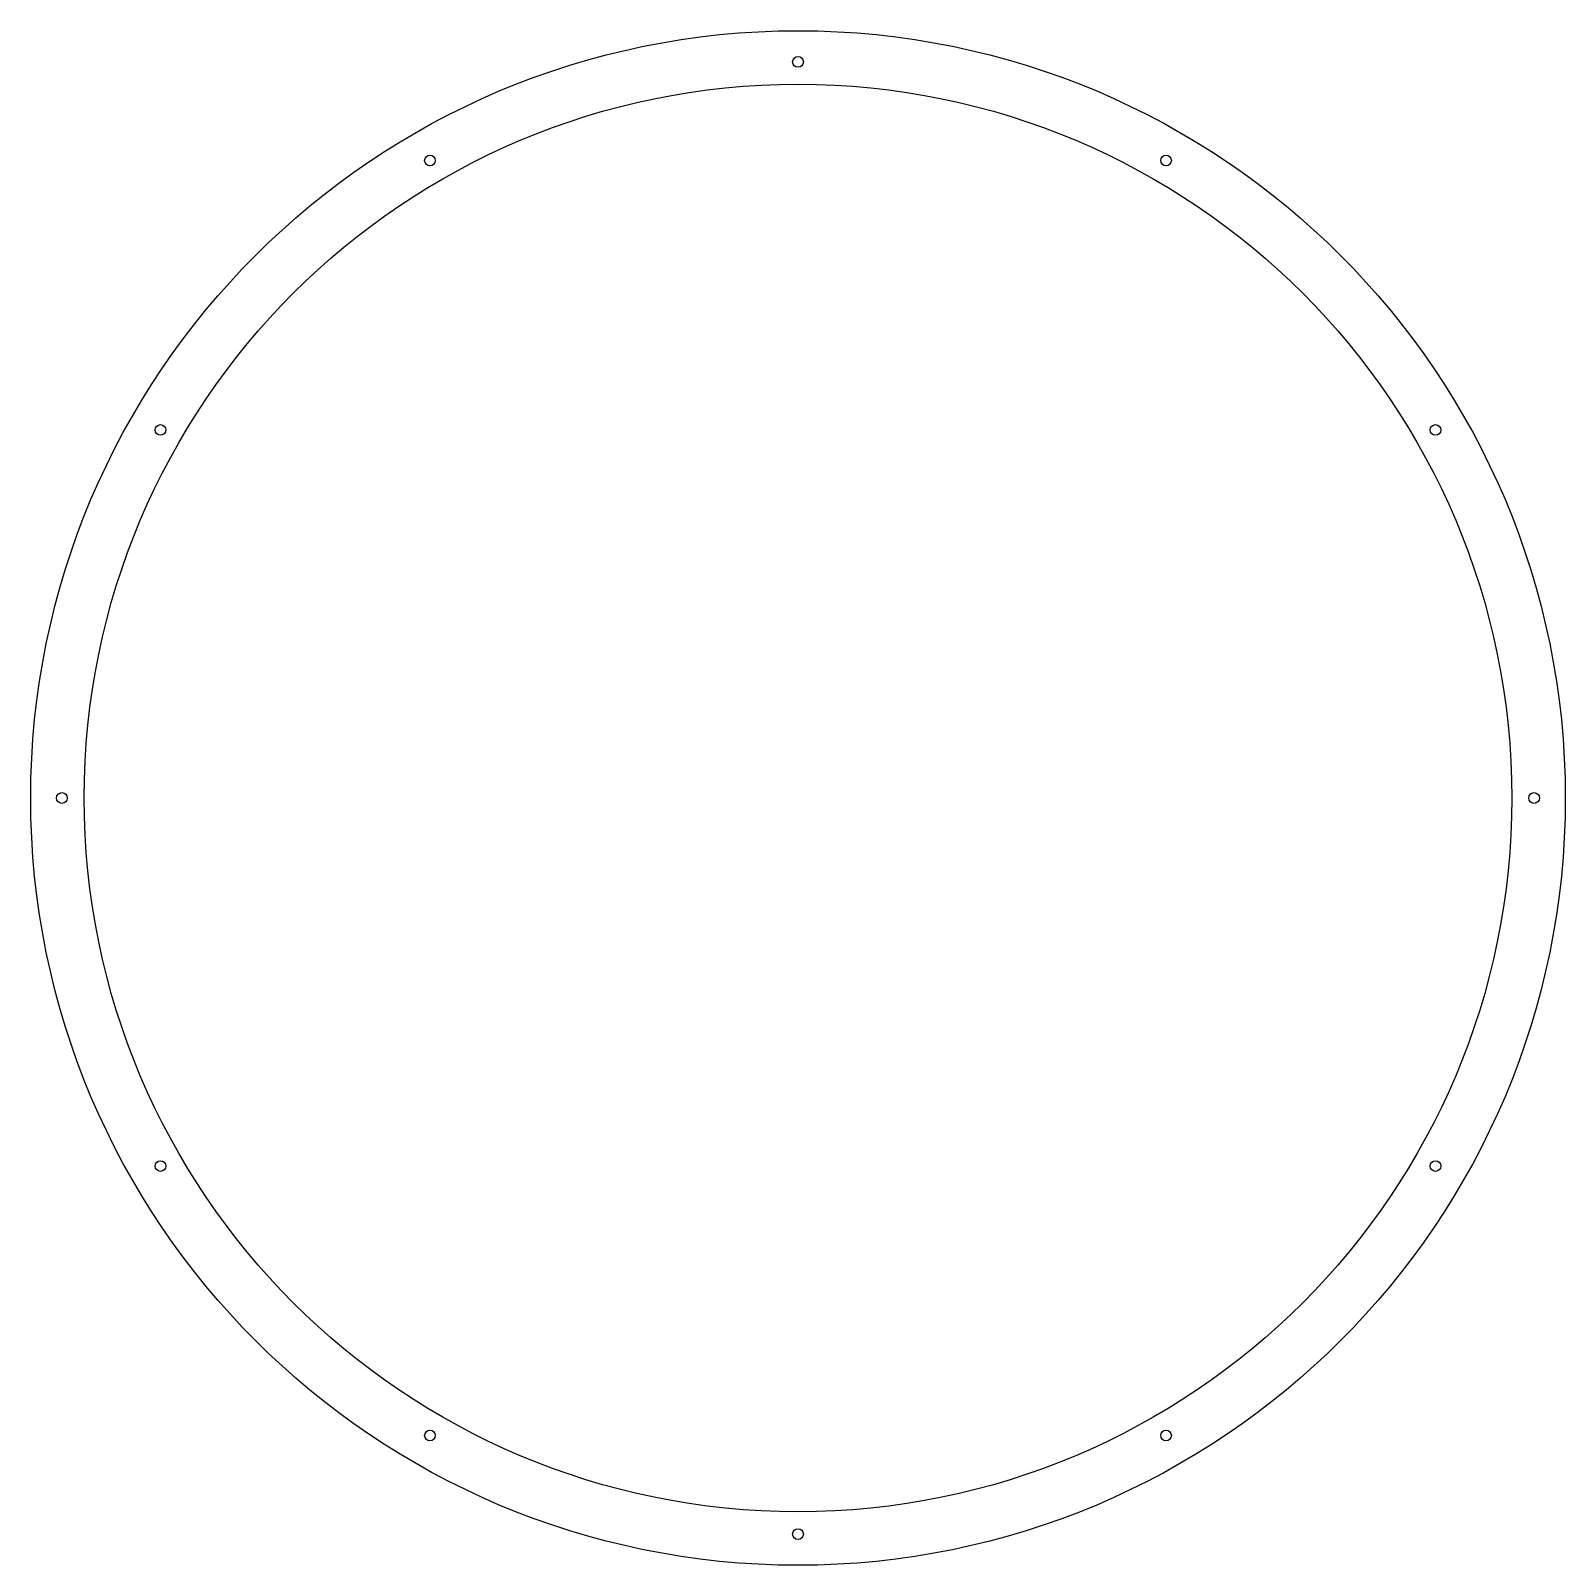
# Model space of a CAD drawing. Header units: millimetres. Extents: x -430 to 430, y -430 to 430.
import ezdxf

# ---------------------------------------------------------------- set-up
doc = ezdxf.new("R2010")
doc.units = ezdxf.units.MM
doc.header["$MEASUREMENT"] = 0
doc.layers.add('Corte PVC', color=178, linetype='Continuous', true_color=0x000000)

msp = doc.modelspace()

# ---------------------------------------------------------------- linework, layer by layer
at = {"layer": 'Corte PVC'}
for centre, radius in [((0, 0), 430), ((0, 412.5), 3), ((0, 0), 400), ((-206.25, 357.24), 3), ((206.25, 357.24), 3), ((-357.24, 206.25), 3), ((357.24, 206.25), 3), ((-412.5, 0), 3), ((412.5, 0), 3), ((-357.24, -206.25), 3), ((357.24, -206.25), 3), ((-206.25, -357.24), 3), ((206.25, -357.24), 3), ((0, -412.5), 3)]:
    msp.add_circle(centre, radius, dxfattribs=at)

doc.saveas('drawing.dxf')
